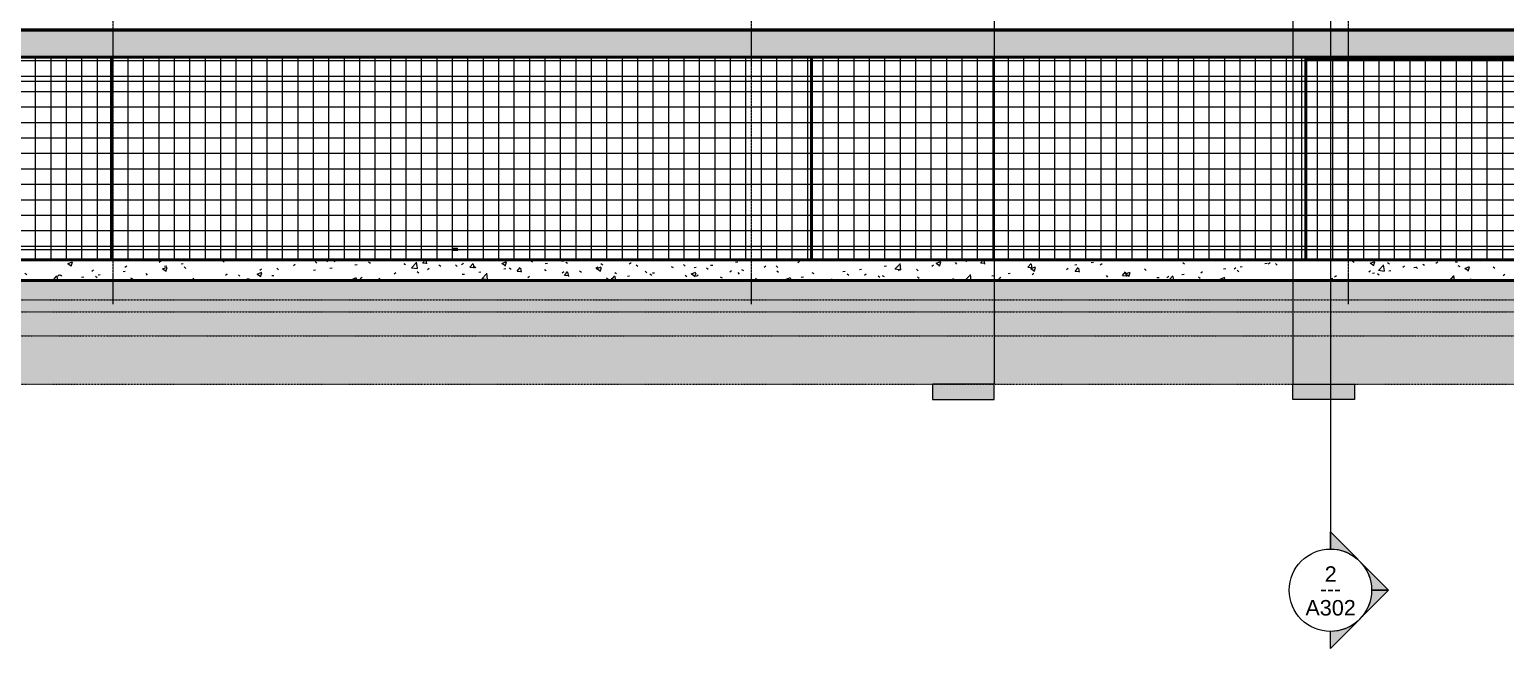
# Model space of a CAD drawing. Header units: inches. Extents: x -4179 to 1631, y -360 to 585.
# Drawn here: x -556 to 304, y -360 to 0 of the extents above; entities that cross this region are included whole.
import ezdxf

# ---------------------------------------------------------------- set-up
doc = ezdxf.new("R2010")
doc.units = ezdxf.units.IN
doc.header["$MEASUREMENT"] = 0
doc.linetypes.add('Aligning Line 1_8_', pattern=[0.25, 0.125, -0.125])
doc.linetypes.add('Grid Line 1_2_', pattern=[0.875, 0.5, -0.125, 0.125, -0.125])
for name, color, linetype, lineweight in [('0-5', 10, 'Continuous', 5), ('0-6', 253, 'Continuous', 13), ('A-FLOR-5', 50, 'Continuous', 13), ('A-FLOR-6', 133, 'Continuous', 50), ('A-FLOR-LEVL-1', 51, 'Grid Line 1_2_', 9), ('A-FLOR-PATT-2', 213, 'Continuous', 9), ('A-GENM-1', 133, 'Continuous', 50), ('A-WALL-PATT-3', 111, 'Continuous', 9), ('C-TOPO', 7, 'Continuous', 9), ('G-ANNO-SYMB', 111, 'Aligning Line 1_8_', 9), ('G-ANNO-SYMB-1', 254, 'Aligning Line 1_8_', 9), ('G-ANNO-SYMB-2', 147, 'Aligning Line 1_8_', 9), ('G-ANNO-SYMB-3', 111, 'Continuous', 9), ('S-FNDN-3', 32, 'Continuous', 50), ('S-FNDN-4', 32, 'Continuous', 9), ('S-GRID-1', 1, 'Grid Line 1_2_', 9)]:
    doc.layers.add(name, color=color, linetype=linetype, lineweight=lineweight)
doc.styles.add('Arial', font='arial.ttf', dxfattribs={"height": 9})
doc.styles.add('Century Gothic', font='ufonts.com_century-gothic.ttf', dxfattribs={"height": 9})
pattern_1 = [(0, (0, 0), (24, 24), [24, -24]), (0, (0, 9), (24, 24), [24, -24]), (0, (0, 18), (24, 24), [24, -24]), (90, (3, 21), (-24, 24), [24, -24]), (90, (12, 21), (-24, 24), [24, -24]), (90, (21, 21), (-24, 24), [24, -24])]
pattern_2 = [(0, (-10974.634, 0), (0, 9), []), (90, (-10974.634, 0), (-9, 6e-16), [])]
pattern_3 = [(50, (-10974.634, 0), (27.5427, -2.40992), [2.88, -31.68]), (355, (-10974.634, 0), (-5.327844, 28.884266), [2.304, -25.344]), (100.451, (-10972.34, -0.2), (22.215316, 26.47393), [2.448, -26.924]), (46.184, (-10974.634, 7.68), (40.98187, -6.35642), [4.32, -47.52]), (96.636, (-10971.22, 7.15), (35.89075, 37.40619), [3.671, -40.386]), (351.184, (-10974.634, 7.68), (35.89097, 37.40622), [3.456, -38.016]), (21, (-10970.794, 5.76), (22.921036, -15.46073), [2.88, -31.68]), (326, (-10970.794, 5.76), (9.34353, 27.84574), [2.304, -25.344]), (71.451, (-10968.884, 4.472), (32.26477, 12.38442), [2.448, -26.924]), (37.5, (-10974.634, 0), (0.466855, 12.782707), [1.267, -23.77, 1.267, -24.461, -25.44]), (37.5, (-10974.634, 0), (0.466855, 12.782707), [-50.765, 1.267, -24.173]), (7.5, (-10974.634, 0), (10.10159, 15.14509), [1.267, -13.402, 1.267, -23.194, -9.696]), (7.5, (-10974.634, 0), (10.10159, 15.14509), [-39.13, 1.267, -8.429]), (327.5, (-10983.197, 0), (20.499161, -0.86578), [1.267, -8.333, 1.267, -28.685, -39.744]), (327.5, (-10983.197, 0), (20.499161, -0.86578), [-39.552, 1.267, -38.477]), (317.5, (-10987.037, 0), (22.39478, 3.844288), [1.267, -11.213, 1.267, -18.624, -28.224]), (317.5, (-10987.037, 0), (22.39478, 3.844288), [-32.371, 1.267, -26.957])]

# ---------------------------------------------------------------- blocks, each defined once
blk = doc.blocks.new('Parking_Stall_Multiple - STANDARD-1653989-BUILDING ELEVATION - SOUTH')
at = {"layer": 'A-GENM-1'}
for p, q in [((10668.06, -127.75), (10665.06, -127.75)), ((10665.06, -127.75), (10665.06, -128)), ((10665.06, -128), (10668.06, -128)), ((10668.06, -128), (10668.06, -127.75))]:
    blk.add_line(p, q, dxfattribs=at)
blk = doc.blocks.new('CTR - 2nd Phase_rvt-2-BUILDING ELEVATION - SOUTH')
at = {"layer": 'A-FLOR-5'}
blk.add_hatch(color=256, dxfattribs=at).paths.add_polyline_path([(9897.39, -16), (12077.19, -16), (12085.74, -4), (12088.59, -4), (12088.59, 0), (9897.39, 0), (9897.45, -0.25), (9897.39, -0.25), (9897.39, -11.67)], flags=0)
at = {"layer": 'A-FLOR-PATT-2'}
h = blk.add_hatch(dxfattribs=at)
h.set_pattern_fill('FP_44', color=256, style=0, pattern_type=2)
h.set_pattern_definition(pattern_1)
h.paths.add_polyline_path([(9891.19, -0.25), (9897.44, -0.21), (9897.39, 0), (12087.19, 0), (12087.19, 0.25), (9891.19, 0.25), (9891.19, -0.21)], flags=0)
at = {"layer": 'A-FLOR-6'}
for p, q in [((12088.59, 0), (9897.39, 0)), ((9891.19, -0.25), (12087.19, -0.25)), ((9901.19, -16), (12077.19, -16))]:
    blk.add_line(p, q, dxfattribs=at)
at = {"layer": 'A-FLOR-LEVL-1'}
for p, q in [((9609.49, 0), (12558.48, 0)), ((9609.49, -30), (12558.48, -30)), ((9609.49, -128), (12558.48, -128))]:
    blk.add_line(p, q, dxfattribs=at)
at = {"layer": 'G-ANNO-SYMB-1'}
blk.add_line((9706.24, -164.42), (12461.78, -164.42), dxfattribs=at)
at = {"layer": '0-6'}
blk.add_blockref('Parking_Stall_Multiple - STANDARD-1653989-BUILDING ELEVATION - SOUTH', (0, 0), dxfattribs=at)
blk = doc.blocks.new('CTR  - Topography_rvt-2-BUILDING ELEVATION - SOUTH')
at = {"layer": 'C-TOPO'}
h = blk.add_hatch(dxfattribs=at)
h.set_pattern_fill('FP_70', color=256, style=0, pattern_type=2)
h.set_pattern_definition(pattern_1)
h.paths.add_polyline_path([(11945.12, -206.51), (12087.19, -206.51), (12087.19, -146), (9891.19, -146), (9891.19, -206.51), (11772.89, -206.51)], flags=0)
blk = doc.blocks.new('CTR - 1st Phase - Common Walls_rvt-2-BUILDING ELEVATION - SOUTH')
at = {"layer": 'A-FLOR-LEVL-1'}
for p, q in [((9609.49, 0), (12558.48, 0)), ((9609.49, -30), (12558.48, -30)), ((9609.49, -128), (12558.48, -128))]:
    blk.add_line(p, q, dxfattribs=at)
at = {"layer": 'G-ANNO-SYMB-2'}
for p, q in [((9706.24, 0), (12461.78, 0)), ((9706.24, -145.84), (12461.73, -145.84)), ((9706.24, -164.42), (12461.78, -164.42))]:
    blk.add_line(p, q, dxfattribs=at)
blk = doc.blocks.new('CTR - 1st Phase -Stairs _ Elevators_rvt-2-BUILDING ELEVATION - SOUTH')
at = {"layer": 'A-FLOR-LEVL-1'}
for p, q in [((9609.49, 0), (12558.48, 0)), ((9609.49, -30), (12558.48, -30)), ((9609.49, -128), (12558.48, -128))]:
    blk.add_line(p, q, dxfattribs=at)
at = {"layer": 'G-ANNO-SYMB-2'}
blk.add_line((9706.24, -206.49), (12461.73, -206.49), dxfattribs=at)
blk = doc.blocks.new('Section - 3_32_ x 3_8_-54337-BUILDING ELEVATION - SOUTH')
at = {"layer": 'G-ANNO-SYMB-3'}
blk.add_hatch(color=256, dxfattribs=at).paths.add_polyline_path([(10944.74, -206.49), (10980.74, -206.49), (10980.74, -215.49), (10944.74, -215.49)], flags=0)
for p, q in [((10944.74, -206.49), (10944.74, -215.49)), ((10980.74, -206.49), (10944.74, -206.49)), ((10980.74, -215.49), (10980.74, -206.49)), ((10944.74, -215.49), (10980.74, -215.49))]:
    blk.add_line(p, q, dxfattribs=at)
blk = doc.blocks.new('Section - Section Head - Filled-22785-BUILDING ELEVATION - SOUTH')
at = {"layer": 'G-ANNO-SYMB-3'}
h = blk.add_hatch(color=256, dxfattribs=at)
edge = h.paths.add_edge_path(flags=0)
edge.add_line((10162.08, -212.66), (10178.19, -196.55))
edge.add_line((10178.19, -196.55), (10178.19, -206.46))
edge.add_arc((10178.19, -230.49), 24.03, 90, 132.0784)
h = blk.add_hatch(color=256, dxfattribs=at)
edge = h.paths.add_edge_path(flags=0)
edge.add_arc((10178.19, -230.49), 24, 135, 180)
edge.add_line((10154.19, -230.49), (10144.25, -230.49))
edge.add_line((10144.25, -230.49), (10161.22, -213.52))
h = blk.add_hatch(color=256, dxfattribs=at)
edge = h.paths.add_edge_path(flags=0)
edge.add_line((10161.22, -247.46), (10144.25, -230.49))
edge.add_line((10144.25, -230.49), (10154.19, -230.49))
edge.add_arc((10178.19, -230.49), 24, 180, 225)
h = blk.add_hatch(color=256, dxfattribs=at)
edge = h.paths.add_edge_path(flags=0)
edge.add_arc((10178.19, -230.49), 24.03, 227.9216, 270)
edge.add_line((10178.19, -254.52), (10178.19, -264.43))
edge.add_line((10178.19, -264.43), (10162.08, -248.33))
for p, q in [((10178.19, -196.55), (10162.08, -212.66)), ((10178.19, -206.46), (10178.19, -196.55)), ((10161.22, -213.52), (10144.25, -230.49)), ((10154.19, -230.49), (10144.25, -230.49)), ((10144.25, -230.49), (10161.22, -247.46)), ((10144.25, -230.49), (10154.19, -230.49)), ((10162.08, -248.33), (10178.19, -264.43)), ((10178.19, -264.43), (10178.19, -254.52))]:
    blk.add_line(p, q, dxfattribs=at)
for centre, radius, start, end in [((10178.19, -230.52), 24, 90, 270), ((10178.19, -230.49), 24, 135, 180), ((10178.19, -230.49), 24.03, 90, 132.0784), ((10178.19, -230.52), 24, 270, 90), ((10178.19, -230.49), 24, 180, 225), ((10178.19, -230.49), 24.03, 227.9216, 270)]:
    blk.add_arc(centre, radius, start, end, dxfattribs=at)

msp = doc.modelspace()

# ---------------------------------------------------------------- hatches: boundary and pattern name
at = {"layer": 'A-WALL-PATT-3'}
h = msp.add_hatch(dxfattribs=at)
h.set_pattern_fill('FP_86', color=256, style=0, pattern_type=2)
h.set_pattern_definition(pattern_2)
h.paths.add_polyline_path([(-796.4448, -134), (-508.4448, -134), (-508.4448, -16), (-796.4448, -16), (-796.4448, -23.1356)], flags=0)
h = msp.add_hatch(dxfattribs=at)
h.set_pattern_fill('FP_86', color=256, style=0, pattern_type=2)
h.set_pattern_definition(pattern_2)
h.paths.add_polyline_path([(-508.4448, -134), (-100.4448, -134), (-100.4448, -16), (-508.4448, -16), (-508.4448, -114.8206)], flags=0)
h = msp.add_hatch(dxfattribs=at)
h.set_pattern_fill('FP_86', color=256, style=0, pattern_type=2)
h.set_pattern_definition(pattern_2)
h.paths.add_polyline_path([(-62.8472, -134), (187.5552, -134), (187.5552, -16), (-100.4448, -16), (-100.4448, -134)], flags=0)
h = msp.add_hatch(dxfattribs=at)
h.set_pattern_fill('FP_86', color=256, style=0, pattern_type=2)
h.set_pattern_definition(pattern_2)
h.paths.add_polyline_path([(187.5552, -134), (595.5552, -134), (595.5552, -17), (187.5552, -17), (187.5552, -23.1356)], flags=0)
at = {"layer": 'S-FNDN-4'}
h = msp.add_hatch(dxfattribs=at)
h.set_pattern_fill('FP_85', color=256, style=0, pattern_type=2)
h.set_pattern_definition(pattern_3)
h.paths.add_polyline_path([(-579.5117, -146), (-508.4448, -146), (-508.4448, -134), (-796.4448, -134.0063), (-796.4448, -146), (-751.7332, -146)], flags=0)
h = msp.add_hatch(dxfattribs=at)
h.set_pattern_fill('FP_85', color=256, style=0, pattern_type=2)
h.set_pattern_definition(pattern_3)
h.paths.add_polyline_path([(-235.0687, -146), (-100.4448, -146), (-100.4448, -134), (-508.4448, -134.0063), (-508.4448, -146), (-407.2902, -146)], flags=0)
h = msp.add_hatch(dxfattribs=at)
h.set_pattern_fill('FP_85', color=256, style=0, pattern_type=2)
h.set_pattern_definition(pattern_3)
h.paths.add_polyline_path([(109.3743, -146), (187.5552, -146), (187.5552, -134), (-100.4448, -134.0063), (-100.4448, -146), (-62.8472, -146)], flags=0)
h = msp.add_hatch(dxfattribs=at)
h.set_pattern_fill('FP_85', color=256, style=0, pattern_type=2)
h.set_pattern_definition(pattern_3)
h.paths.add_polyline_path([(453.8173, -146), (595.5552, -146), (595.5552, -134), (187.5552, -134.0063), (187.5552, -146), (281.5958, -146)], flags=0)

# ---------------------------------------------------------------- linework, layer by layer
at = {"layer": 'A-FLOR-LEVL-1'}
for p, q in [((-1364.3938, 0), (1583.0971, 0)), ((-1364.3938, -30), (1583.0971, -30)), ((-1364.3938, -128), (1583.0971, -128))]:
    msp.add_line(p, q, dxfattribs=at)
at = {"layer": 'G-ANNO-SYMB'}
for p, q in [((-1268.3977, 0), (1487.1463, 0)), ((-1268.3938, -157.3105), (1487.1463, -157.3105)), ((-1268.3977, -178.2392), (1487.1463, -178.2392))]:
    msp.add_line(p, q, dxfattribs=at)
at = {"layer": 'G-ANNO-SYMB-3'}
for p, q in [((6.1042, 526.9531), (6.1042, -206.4923)), ((180.1042, 526.9531), (180.1042, -206.4923)), ((201.9759, 526.9531), (201.9759, -302.4923))]:
    msp.add_line(p, q, dxfattribs=at)
at = {"layer": 'S-FNDN-3'}
for p, q in [((187.5552, -16), (-1073.4448, -16)), ((-508.4448, -16), (-508.4448, -134)), ((-100.4448, -134), (-100.4448, -16)), ((187.5552, -134), (187.5552, -16)), ((595.5552, -17), (187.5552, -17)), ((187.5552, -134), (-1091.4448, -134)), ((1120.5552, -134), (187.5552, -134)), ((-1091.4448, -146), (187.5552, -146)), ((187.5552, -146), (1120.5552, -146))]:
    msp.add_line(p, q, dxfattribs=at)
at = {"layer": 'S-GRID-1'}
for p, q in [((-507.4448, -159.8356), (-507.4448, 470.5)), ((-135.4448, -159.8356), (-135.4448, 470.5)), ((212.5552, -159.8356), (212.5552, 470.5))]:
    msp.add_line(p, q, dxfattribs=at)

# ---------------------------------------------------------------- block references
at = {"layer": '0-5'}
for name in ['CTR - 2nd Phase_rvt-2-BUILDING ELEVATION - SOUTH', 'CTR - 1st Phase - Common Walls_rvt-2-BUILDING ELEVATION - SOUTH', 'CTR - 1st Phase -Stairs _ Elevators_rvt-2-BUILDING ELEVATION - SOUTH', 'CTR  - Topography_rvt-2-BUILDING ELEVATION - SOUTH']:
    msp.add_blockref(name, (-10974.6342, 0), dxfattribs=at)
at = {"layer": 'G-ANNO-SYMB-3'}
msp.add_blockref('Section - 3_32_ x 3_8_-54337-BUILDING ELEVATION - SOUTH', (-10974.6342, 0), dxfattribs=at)
at = {"layer": 'G-ANNO-SYMB-3', "extrusion": (0, 0, -1)}
for name, p in [('Section - 3_32_ x 3_8_-54337-BUILDING ELEVATION - SOUTH', (-11160.8425, 0)), ('Section - Section Head - Filled-22785-BUILDING ELEVATION - SOUTH', (-10380.1653, -96))]:
    msp.add_blockref(name, p, dxfattribs=at)

# ---------------------------------------------------------------- texts
at = {"layer": 'G-ANNO-SYMB-3', "char_height": 9, "attachment_point": 1}
for s, insert, width, style in [('2', (198.6549, -312.5837), 8.484, 'Arial'), ('---', (196.0036, -321.0904), 15.453, 'Century Gothic'), ('A302', (187.4108, -332.2199), 35.754, 'Arial')]:
    msp.add_mtext(s, dxfattribs=dict(at, insert=insert, width=width, style=style))

doc.saveas('drawing.dxf')
